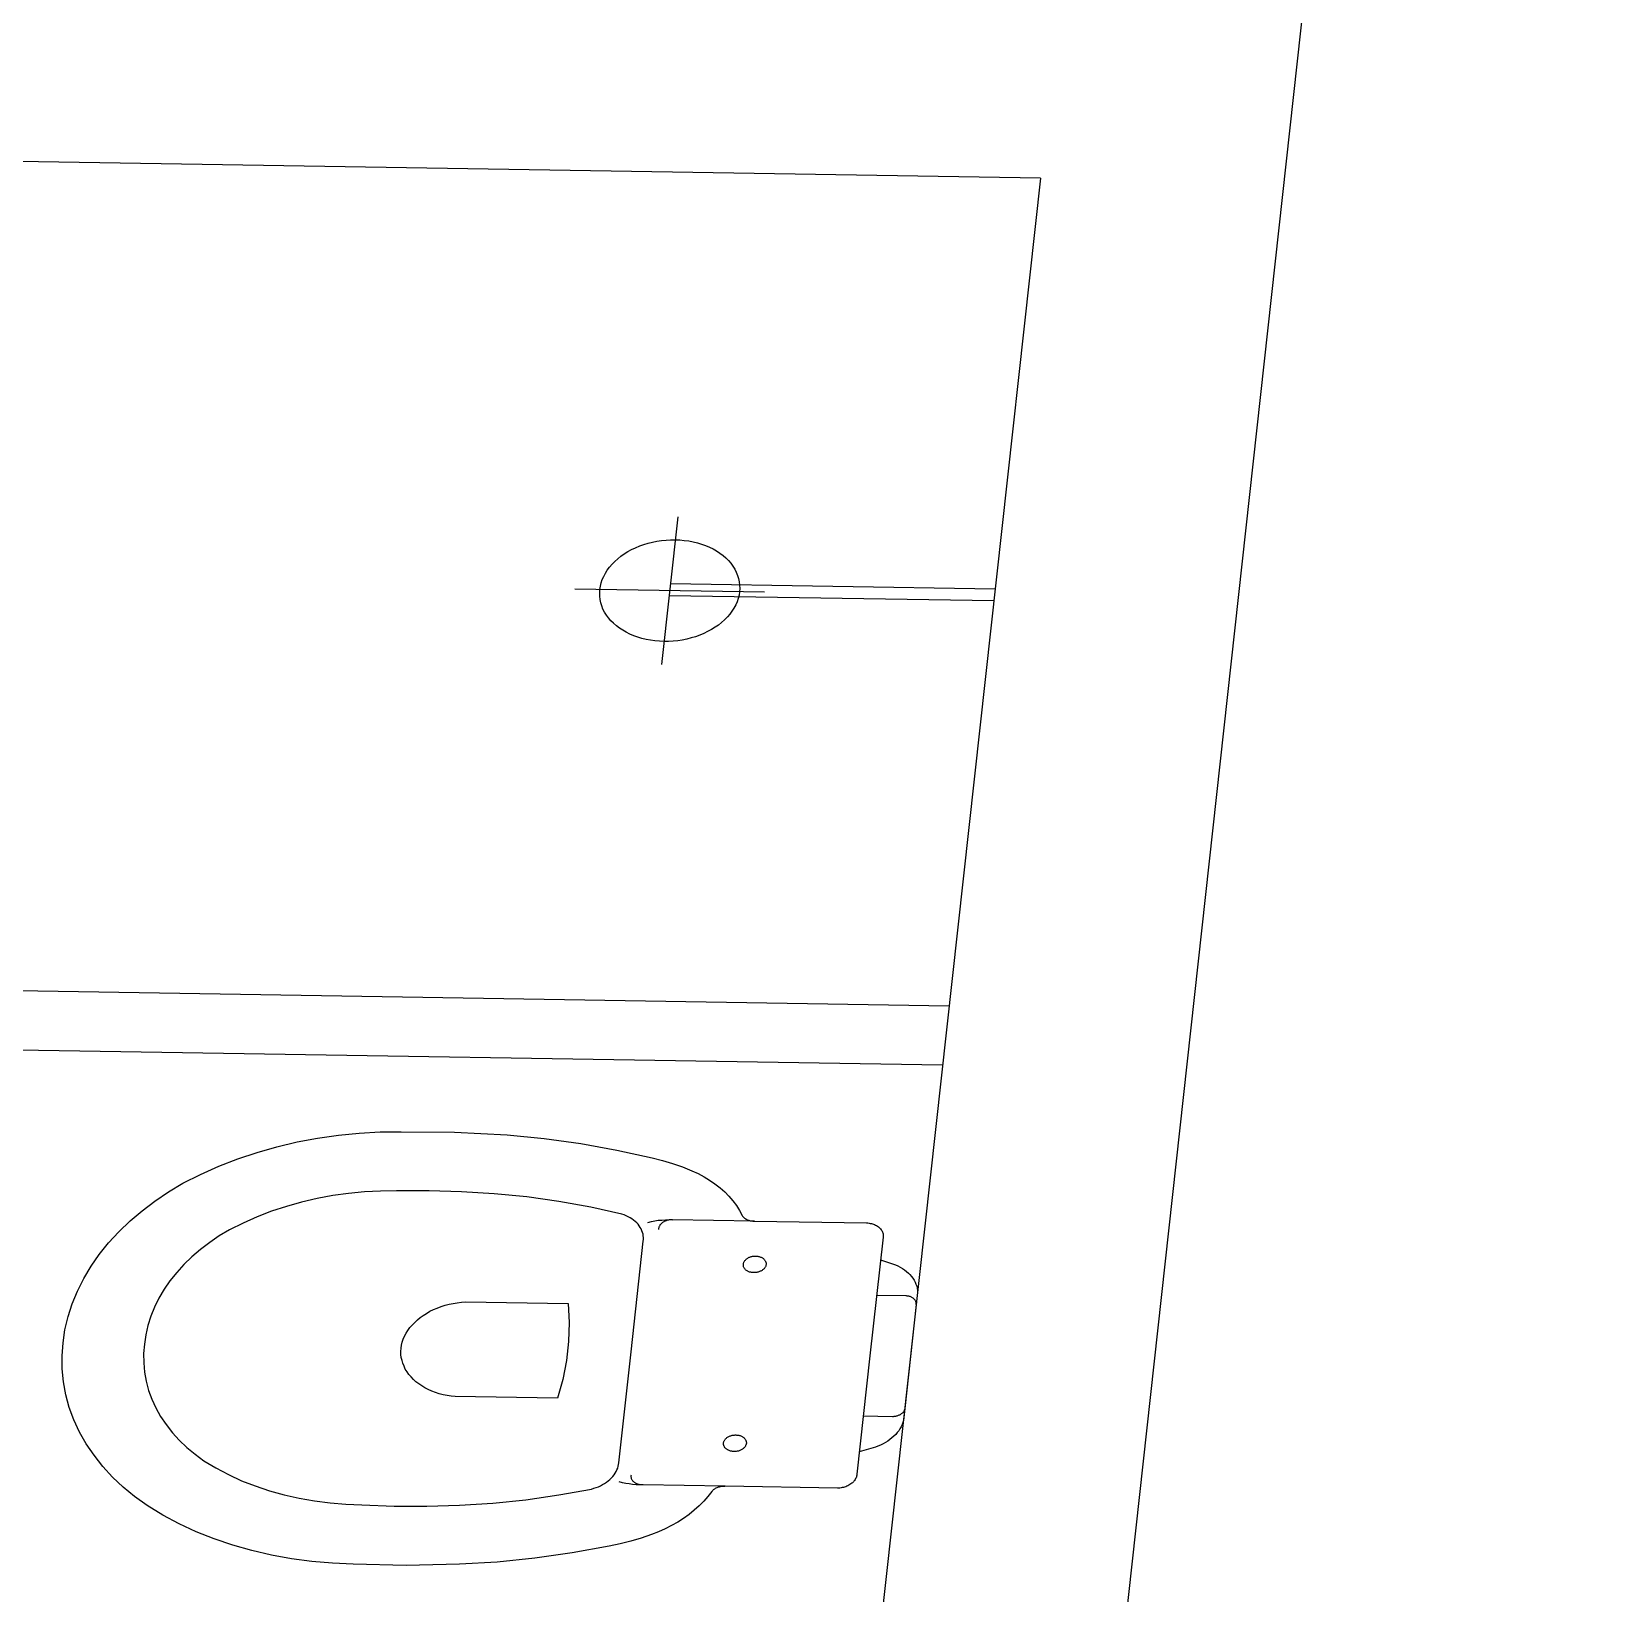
# Model space of a CAD drawing. Extents: x -68 to 264, y 51 to 115.
# Drawn here: x -57.676 to -56.589, y 84.124 to 85.209 of the extents above; entities that cross this region are included whole.
import ezdxf

# ---------------------------------------------------------------- set-up
doc = ezdxf.new("R2010")
doc.units = 0
doc.layers.get('0').update_dxf_attribs({"linetype": 'CONTINUOUS'})

msp = doc.modelspace()

# ---------------------------------------------------------------- linework, layer by layer
for p, q in [((-56.589, 87.0706), (-57.0097, 83.2508)), ((-56.9747, 85.107), (-58.3275, 85.1288)), ((-56.9747, 85.107), (-57.1528, 83.4927)), ((-57.2266, 84.8718), (-57.238, 84.7692)), ((-57.2662, 84.8444), (-57.2638, 84.846)), ((-57.2638, 84.846), (-57.2613, 84.8476)), ((-57.2613, 84.8476), (-57.2587, 84.849)), ((-57.2587, 84.849), (-57.256, 84.8503)), ((-57.256, 84.8503), (-57.2531, 84.8515)), ((-57.2531, 84.8515), (-57.2502, 84.8525)), ((-57.2502, 84.8525), (-57.2472, 84.8534)), ((-57.2472, 84.8534), (-57.2442, 84.8542)), ((-57.2442, 84.8542), (-57.2411, 84.8548)), ((-57.2411, 84.8548), (-57.2379, 84.8553)), ((-57.2379, 84.8553), (-57.2347, 84.8556)), ((-57.2347, 84.8556), (-57.2316, 84.8558)), ((-57.2316, 84.8558), (-57.2284, 84.8558)), ((-57.2284, 84.8558), (-57.2252, 84.8557)), ((-57.2252, 84.8557), (-57.2221, 84.8554)), ((-57.2221, 84.8554), (-57.219, 84.855)), ((-57.219, 84.855), (-57.216, 84.8544)), ((-57.216, 84.8544), (-57.213, 84.8537)), ((-57.213, 84.8537), (-57.2101, 84.8528)), ((-57.2101, 84.8528), (-57.2073, 84.8518)), ((-57.2073, 84.8518), (-57.2046, 84.8507)), ((-57.2046, 84.8507), (-57.2021, 84.8494)), ((-57.2021, 84.8494), (-57.1997, 84.8481)), ((-57.1997, 84.8481), (-57.1974, 84.8465)), ((-57.1974, 84.8465), (-57.1952, 84.8449)), ((-57.2756, 84.8347), (-57.274, 84.8368)), ((-57.274, 84.8368), (-57.2723, 84.8388)), ((-57.2723, 84.8388), (-57.2704, 84.8408)), ((-57.2704, 84.8408), (-57.2684, 84.8426)), ((-57.2684, 84.8426), (-57.2662, 84.8444)), ((-57.1952, 84.8449), (-57.1932, 84.8432)), ((-57.1932, 84.8432), (-57.1914, 84.8414)), ((-57.1914, 84.8414), (-57.1898, 84.8395)), ((-57.1898, 84.8395), (-57.1883, 84.8375)), ((-57.1883, 84.8375), (-57.1871, 84.8354)), ((-57.1871, 84.8354), (-57.186, 84.8333)), ((-57.2804, 84.8236), (-57.2799, 84.8259)), ((-57.2799, 84.8259), (-57.2791, 84.8282)), ((-57.2791, 84.8282), (-57.2781, 84.8304)), ((-57.2781, 84.8304), (-57.2769, 84.8326)), ((-57.2769, 84.8326), (-57.2756, 84.8347)), ((-57.0062, 84.8215), (-57.2318, 84.8252)), ((-57.186, 84.8333), (-57.1851, 84.8311)), ((-57.1851, 84.8311), (-57.1844, 84.8289)), ((-57.1844, 84.8289), (-57.1839, 84.8266)), ((-57.1839, 84.8266), (-57.1837, 84.8243)), ((-57.1837, 84.8243), (-57.1836, 84.822)), ((-57.1665, 84.8194), (-57.2981, 84.8216)), ((-57.2809, 84.819), (-57.2808, 84.8213)), ((-57.2809, 84.8167), (-57.2809, 84.819)), ((-57.2806, 84.8144), (-57.2809, 84.8167)), ((-57.2808, 84.8213), (-57.2804, 84.8236)), ((-57.2801, 84.8121), (-57.2806, 84.8144)), ((-57.0071, 84.8133), (-57.2327, 84.8169)), ((-57.1847, 84.8151), (-57.1855, 84.8128)), ((-57.1841, 84.8174), (-57.1847, 84.8151)), ((-57.1838, 84.8197), (-57.1841, 84.8174)), ((-57.1836, 84.822), (-57.1838, 84.8197)), ((-57.2795, 84.8099), (-57.2801, 84.8121)), ((-57.2786, 84.8077), (-57.2795, 84.8099)), ((-57.2775, 84.8056), (-57.2786, 84.8077)), ((-57.2762, 84.8035), (-57.2775, 84.8056)), ((-57.2748, 84.8015), (-57.2762, 84.8035)), ((-57.1905, 84.8042), (-57.1922, 84.8022)), ((-57.189, 84.8063), (-57.1905, 84.8042)), ((-57.1876, 84.8084), (-57.189, 84.8063)), ((-57.1864, 84.8106), (-57.1876, 84.8084)), ((-57.1855, 84.8128), (-57.1864, 84.8106)), ((-57.2731, 84.7996), (-57.2748, 84.8015)), ((-57.2713, 84.7978), (-57.2731, 84.7996)), ((-57.2693, 84.7961), (-57.2713, 84.7978)), ((-57.2672, 84.7945), (-57.2693, 84.7961)), ((-57.2649, 84.793), (-57.2672, 84.7945)), ((-57.2625, 84.7916), (-57.2649, 84.793)), ((-57.2059, 84.792), (-57.2086, 84.7907)), ((-57.2032, 84.7934), (-57.2059, 84.792)), ((-57.2007, 84.795), (-57.2032, 84.7934)), ((-57.1984, 84.7966), (-57.2007, 84.795)), ((-57.1962, 84.7984), (-57.1984, 84.7966)), ((-57.1941, 84.8002), (-57.1962, 84.7984)), ((-57.1922, 84.8022), (-57.1941, 84.8002)), ((-57.2599, 84.7903), (-57.2625, 84.7916)), ((-57.2572, 84.7892), (-57.2599, 84.7903)), ((-57.2545, 84.7882), (-57.2572, 84.7892)), ((-57.2516, 84.7873), (-57.2545, 84.7882)), ((-57.2486, 84.7866), (-57.2516, 84.7873)), ((-57.2456, 84.786), (-57.2486, 84.7866)), ((-57.2425, 84.7856), (-57.2456, 84.786)), ((-57.2394, 84.7853), (-57.2425, 84.7856)), ((-57.2362, 84.7852), (-57.2394, 84.7853)), ((-57.233, 84.7852), (-57.2362, 84.7852)), ((-57.2298, 84.7854), (-57.233, 84.7852)), ((-57.2267, 84.7857), (-57.2298, 84.7854)), ((-57.2235, 84.7862), (-57.2267, 84.7857)), ((-57.2204, 84.7868), (-57.2235, 84.7862)), ((-57.2173, 84.7876), (-57.2204, 84.7868)), ((-57.2143, 84.7885), (-57.2173, 84.7876)), ((-57.2114, 84.7895), (-57.2143, 84.7885)), ((-57.2086, 84.7907), (-57.2114, 84.7895)), ((-57.0381, 84.532), (-58.3921, 84.5539)), ((-57.0427, 84.4909), (-58.3967, 84.5128)), ((-57.4479, 84.4438), (-57.4333, 84.4446)), ((-57.4333, 84.4446), (-57.4188, 84.4447)), ((-57.4188, 84.4447), (-57.3818, 84.4445)), ((-57.3818, 84.4445), (-57.3451, 84.4426)), ((-57.5188, 84.4304), (-57.5051, 84.4343)), ((-57.5051, 84.4343), (-57.491, 84.4376)), ((-57.491, 84.4376), (-57.4768, 84.4403)), ((-57.4768, 84.4403), (-57.4624, 84.4424)), ((-57.4624, 84.4424), (-57.4479, 84.4438)), ((-57.3451, 84.4426), (-57.3194, 84.4401)), ((-57.3194, 84.4401), (-57.294, 84.4365)), ((-57.294, 84.4365), (-57.269, 84.432)), ((-57.5454, 84.4207), (-57.5323, 84.4258)), ((-57.5323, 84.4258), (-57.5188, 84.4304)), ((-57.269, 84.432), (-57.2445, 84.4265)), ((-57.2445, 84.4265), (-57.2372, 84.4248)), ((-57.2372, 84.4248), (-57.2302, 84.4227)), ((-57.2302, 84.4227), (-57.2234, 84.4203)), ((-57.5704, 84.4089), (-57.5582, 84.4151)), ((-57.5582, 84.4151), (-57.5454, 84.4207)), ((-57.2234, 84.4203), (-57.2169, 84.4176)), ((-57.2169, 84.4176), (-57.2126, 84.4156)), ((-57.2126, 84.4156), (-57.2084, 84.4134)), ((-57.2084, 84.4134), (-57.2045, 84.411)), ((-57.5898, 84.3966), (-57.5804, 84.403)), ((-57.5804, 84.403), (-57.5704, 84.4089)), ((-57.4553, 84.4019), (-57.4663, 84.4004)), ((-57.4442, 84.403), (-57.4553, 84.4019)), ((-57.4331, 84.4035), (-57.4442, 84.403)), ((-57.422, 84.4036), (-57.4331, 84.4035)), ((-57.3993, 84.4037), (-57.422, 84.4036)), ((-57.3768, 84.403), (-57.3993, 84.4037)), ((-57.3543, 84.4017), (-57.3768, 84.403)), ((-57.3316, 84.3994), (-57.3543, 84.4017)), ((-57.2045, 84.411), (-57.2008, 84.4085)), ((-57.2008, 84.4085), (-57.1973, 84.4058)), ((-57.1973, 84.4058), (-57.194, 84.4029)), ((-57.194, 84.4029), (-57.1911, 84.3999)), ((-57.6071, 84.3828), (-57.5987, 84.3899)), ((-57.5987, 84.3899), (-57.5898, 84.3966)), ((-57.4985, 84.3929), (-57.5088, 84.3895)), ((-57.4879, 84.3959), (-57.4985, 84.3929)), ((-57.4772, 84.3984), (-57.4879, 84.3959)), ((-57.4663, 84.4004), (-57.4772, 84.3984)), ((-57.3092, 84.3963), (-57.3316, 84.3994)), ((-57.2871, 84.3923), (-57.3092, 84.3963)), ((-57.2655, 84.3875), (-57.2871, 84.3923)), ((-57.1911, 84.3999), (-57.1883, 84.3967)), ((-57.1883, 84.3967), (-57.1859, 84.3934)), ((-57.1859, 84.3934), (-57.1838, 84.39)), ((-57.1838, 84.39), (-57.1819, 84.3865)), ((-57.6149, 84.3753), (-57.6071, 84.3828)), ((-57.5286, 84.3813), (-57.538, 84.3766)), ((-57.5189, 84.3856), (-57.5286, 84.3813)), ((-57.5088, 84.3895), (-57.5189, 84.3856)), ((-57.2639, 84.3869), (-57.2655, 84.3875)), ((-57.2625, 84.3864), (-57.2639, 84.3869)), ((-57.2611, 84.3857), (-57.2625, 84.3864)), ((-57.2597, 84.385), (-57.2611, 84.3857)), ((-57.2585, 84.3842), (-57.2597, 84.385)), ((-57.2573, 84.3833), (-57.2585, 84.3842)), ((-57.2562, 84.3824), (-57.2573, 84.3833)), ((-57.2552, 84.3815), (-57.2562, 84.3824)), ((-57.2542, 84.3805), (-57.2552, 84.3815)), ((-57.2534, 84.3794), (-57.2542, 84.3805)), ((-57.2527, 84.3783), (-57.2534, 84.3794)), ((-57.2474, 84.3818), (-57.245, 84.3824)), ((-57.245, 84.3824), (-57.2426, 84.3828)), ((-57.2426, 84.3828), (-57.2402, 84.3832)), ((-57.2402, 84.3832), (-57.2377, 84.3834)), ((-57.2396, 84.3788), (-57.2398, 84.3784)), ((-57.2394, 84.3792), (-57.2396, 84.3788)), ((-57.2392, 84.3796), (-57.2394, 84.3792)), ((-57.239, 84.38), (-57.2392, 84.3796)), ((-57.2387, 84.3804), (-57.239, 84.38)), ((-57.2383, 84.3807), (-57.2387, 84.3804)), ((-57.238, 84.3811), (-57.2383, 84.3807)), ((-57.2376, 84.3814), (-57.238, 84.3811)), ((-57.2377, 84.3834), (-57.2352, 84.3836)), ((-57.2372, 84.3817), (-57.2376, 84.3814)), ((-57.2367, 84.382), (-57.2372, 84.3817)), ((-57.2363, 84.3822), (-57.2367, 84.382)), ((-57.2358, 84.3825), (-57.2363, 84.3822)), ((-57.2353, 84.3827), (-57.2358, 84.3825)), ((-57.2348, 84.3829), (-57.2353, 84.3827)), ((-57.2352, 84.3836), (-57.2327, 84.3837)), ((-57.2342, 84.3831), (-57.2348, 84.3829)), ((-57.2337, 84.3832), (-57.2342, 84.3831)), ((-57.2331, 84.3834), (-57.2337, 84.3832)), ((-57.2326, 84.3835), (-57.2331, 84.3834)), ((-57.2327, 84.3837), (-57.2303, 84.3836)), ((-57.232, 84.3835), (-57.2326, 84.3835)), ((-57.2314, 84.3836), (-57.232, 84.3835)), ((-57.2309, 84.3836), (-57.2314, 84.3836)), ((-57.2303, 84.3836), (-57.2309, 84.3836)), ((-57.1733, 84.3827), (-57.2303, 84.3836)), ((-57.1819, 84.3865), (-57.1817, 84.3861)), ((-57.1817, 84.3861), (-57.1814, 84.3858)), ((-57.1814, 84.3858), (-57.181, 84.3854)), ((-57.181, 84.3854), (-57.1807, 84.3851)), ((-57.1807, 84.3851), (-57.1803, 84.3847)), ((-57.1803, 84.3847), (-57.1799, 84.3844)), ((-57.1799, 84.3844), (-57.1794, 84.3841)), ((-57.1794, 84.3841), (-57.1789, 84.3839)), ((-57.1789, 84.3839), (-57.1785, 84.3836)), ((-57.1785, 84.3836), (-57.1779, 84.3834)), ((-57.1779, 84.3834), (-57.1774, 84.3832)), ((-57.1774, 84.3832), (-57.1768, 84.3831)), ((-57.1768, 84.3831), (-57.1763, 84.3829)), ((-57.1763, 84.3829), (-57.1757, 84.3828)), ((-57.1757, 84.3828), (-57.1751, 84.3828)), ((-57.1751, 84.3828), (-57.1745, 84.3827)), ((-57.1745, 84.3827), (-57.1739, 84.3827)), ((-57.1739, 84.3827), (-57.1733, 84.3827)), ((-57.1733, 84.3827), (-57.0955, 84.3815)), ((-57.0955, 84.3815), (-57.0946, 84.3814)), ((-57.0946, 84.3814), (-57.0937, 84.3813)), ((-57.0937, 84.3813), (-57.0929, 84.3811)), ((-57.0929, 84.3811), (-57.0921, 84.3809)), ((-57.0921, 84.3809), (-57.0914, 84.3807)), ((-57.0914, 84.3807), (-57.0906, 84.3805)), ((-57.0906, 84.3805), (-57.0899, 84.3802)), ((-57.0899, 84.3802), (-57.0892, 84.3798)), ((-57.0892, 84.3798), (-57.0885, 84.3795)), ((-57.0885, 84.3795), (-57.0879, 84.3791)), ((-57.0879, 84.3791), (-57.0873, 84.3787)), ((-57.622, 84.3676), (-57.6149, 84.3753)), ((-57.5451, 84.3724), (-57.5518, 84.3678)), ((-57.538, 84.3766), (-57.5451, 84.3724)), ((-57.2591, 84.2918), (-57.2506, 84.3687)), ((-57.252, 84.3772), (-57.2527, 84.3783)), ((-57.2515, 84.376), (-57.252, 84.3772)), ((-57.2511, 84.3748), (-57.2515, 84.376)), ((-57.2508, 84.3736), (-57.2511, 84.3748)), ((-57.2506, 84.3724), (-57.2508, 84.3736)), ((-57.2505, 84.3712), (-57.2506, 84.3724)), ((-57.2506, 84.3687), (-57.2505, 84.3699)), ((-57.2505, 84.3699), (-57.2505, 84.3712)), ((-57.24, 84.3776), (-57.2401, 84.3772)), ((-57.2401, 84.3772), (-57.2401, 84.3768)), ((-57.2399, 84.378), (-57.24, 84.3776)), ((-57.2398, 84.3784), (-57.2399, 84.378)), ((-57.0841, 84.3714), (-57.0932, 84.2891)), ((-57.0873, 84.3787), (-57.0868, 84.3782)), ((-57.0868, 84.3782), (-57.0863, 84.3777)), ((-57.0863, 84.3777), (-57.0858, 84.3772)), ((-57.0858, 84.3772), (-57.0854, 84.3767)), ((-57.0854, 84.3767), (-57.085, 84.3762)), ((-57.085, 84.3762), (-57.0847, 84.3756)), ((-57.0847, 84.3756), (-57.0845, 84.375)), ((-57.0845, 84.375), (-57.0843, 84.3744)), ((-57.0843, 84.3744), (-57.0841, 84.3738)), ((-57.0841, 84.3738), (-57.084, 84.3732)), ((-57.084, 84.372), (-57.0841, 84.3714)), ((-57.084, 84.3732), (-57.084, 84.3726)), ((-57.084, 84.3726), (-57.084, 84.372)), ((-57.6342, 84.3513), (-57.6285, 84.3595)), ((-57.6285, 84.3595), (-57.622, 84.3676)), ((-57.5642, 84.3579), (-57.5697, 84.3525)), ((-57.5582, 84.363), (-57.5642, 84.3579)), ((-57.5518, 84.3678), (-57.5582, 84.363)), ((-57.178, 84.357), (-57.1775, 84.3573)), ((-57.1775, 84.3573), (-57.1771, 84.3575)), ((-57.1771, 84.3575), (-57.1766, 84.3577)), ((-57.1766, 84.3577), (-57.1761, 84.3578)), ((-57.1761, 84.3578), (-57.1757, 84.358)), ((-57.1757, 84.358), (-57.1752, 84.3581)), ((-57.1752, 84.3581), (-57.1747, 84.3582)), ((-57.1747, 84.3582), (-57.1741, 84.3583)), ((-57.1741, 84.3583), (-57.1736, 84.3583)), ((-57.1736, 84.3583), (-57.1731, 84.3584)), ((-57.1731, 84.3584), (-57.1726, 84.3584)), ((-57.1726, 84.3584), (-57.1721, 84.3583)), ((-57.1721, 84.3583), (-57.1716, 84.3583)), ((-57.1716, 84.3583), (-57.1711, 84.3582)), ((-57.1711, 84.3582), (-57.1706, 84.3581)), ((-57.1706, 84.3581), (-57.1701, 84.358)), ((-57.1701, 84.358), (-57.1696, 84.3579)), ((-57.1696, 84.3579), (-57.1692, 84.3577)), ((-57.1692, 84.3577), (-57.1687, 84.3575)), ((-57.1687, 84.3575), (-57.1683, 84.3573)), ((-57.1683, 84.3573), (-57.1679, 84.3571)), ((-57.1679, 84.3571), (-57.1675, 84.3569)), ((-57.6393, 84.3427), (-57.6342, 84.3513)), ((-57.5747, 84.347), (-57.5794, 84.3412)), ((-57.5697, 84.3525), (-57.5747, 84.347)), ((-57.1811, 84.3531), (-57.181, 84.3535)), ((-57.1811, 84.3527), (-57.1811, 84.3531)), ((-57.1811, 84.3524), (-57.1811, 84.3527)), ((-57.1811, 84.352), (-57.1811, 84.3524)), ((-57.1811, 84.3516), (-57.1811, 84.352)), ((-57.181, 84.3512), (-57.1811, 84.3516)), ((-57.181, 84.3535), (-57.1808, 84.3539)), ((-57.1809, 84.3509), (-57.181, 84.3512)), ((-57.1808, 84.3505), (-57.1809, 84.3509)), ((-57.1808, 84.3539), (-57.1807, 84.3542)), ((-57.1806, 84.3502), (-57.1808, 84.3505)), ((-57.1807, 84.3542), (-57.1805, 84.3546)), ((-57.1804, 84.3498), (-57.1806, 84.3502)), ((-57.1805, 84.3546), (-57.1803, 84.3549)), ((-57.1801, 84.3495), (-57.1804, 84.3498)), ((-57.1803, 84.3549), (-57.18, 84.3553)), ((-57.1799, 84.3492), (-57.1801, 84.3495)), ((-57.18, 84.3553), (-57.1797, 84.3556)), ((-57.1796, 84.3489), (-57.1799, 84.3492)), ((-57.1797, 84.3556), (-57.1794, 84.3559)), ((-57.1793, 84.3486), (-57.1796, 84.3489)), ((-57.1794, 84.3559), (-57.1791, 84.3562)), ((-57.1789, 84.3484), (-57.1793, 84.3486)), ((-57.1791, 84.3562), (-57.1787, 84.3565)), ((-57.1785, 84.3481), (-57.1789, 84.3484)), ((-57.1787, 84.3565), (-57.1784, 84.3568)), ((-57.1781, 84.3479), (-57.1785, 84.3481)), ((-57.1784, 84.3568), (-57.178, 84.357)), ((-57.1777, 84.3477), (-57.1781, 84.3479)), ((-57.1773, 84.3475), (-57.1777, 84.3477)), ((-57.1768, 84.3473), (-57.1773, 84.3475)), ((-57.1764, 84.3472), (-57.1768, 84.3473)), ((-57.1759, 84.3471), (-57.1764, 84.3472)), ((-57.1754, 84.347), (-57.1759, 84.3471)), ((-57.1749, 84.3469), (-57.1754, 84.347)), ((-57.1744, 84.3469), (-57.1749, 84.3469)), ((-57.1739, 84.3469), (-57.1744, 84.3469)), ((-57.1733, 84.3469), (-57.1739, 84.3469)), ((-57.1728, 84.3469), (-57.1733, 84.3469)), ((-57.1723, 84.3469), (-57.1728, 84.3469)), ((-57.1718, 84.347), (-57.1723, 84.3469)), ((-57.1713, 84.3471), (-57.1718, 84.347)), ((-57.1708, 84.3472), (-57.1713, 84.3471)), ((-57.1703, 84.3474), (-57.1708, 84.3472)), ((-57.1698, 84.3476), (-57.1703, 84.3474)), ((-57.1694, 84.3478), (-57.1698, 84.3476)), ((-57.1689, 84.348), (-57.1694, 84.3478)), ((-57.1685, 84.3482), (-57.1689, 84.348)), ((-57.1681, 84.3484), (-57.1685, 84.3482)), ((-57.1677, 84.3487), (-57.1681, 84.3484)), ((-57.1673, 84.349), (-57.1677, 84.3487)), ((-57.1675, 84.3569), (-57.1672, 84.3566)), ((-57.167, 84.3493), (-57.1673, 84.349)), ((-57.1672, 84.3566), (-57.1669, 84.3563)), ((-57.1667, 84.3496), (-57.167, 84.3493)), ((-57.1669, 84.3563), (-57.1666, 84.356)), ((-57.1664, 84.3499), (-57.1667, 84.3496)), ((-57.1666, 84.356), (-57.1663, 84.3557)), ((-57.1662, 84.3503), (-57.1664, 84.3499)), ((-57.1663, 84.3557), (-57.1661, 84.3554)), ((-57.1659, 84.3506), (-57.1662, 84.3503)), ((-57.1661, 84.3554), (-57.1659, 84.355)), ((-57.1659, 84.355), (-57.1657, 84.3547)), ((-57.1658, 84.351), (-57.1659, 84.3506)), ((-57.1656, 84.3514), (-57.1658, 84.351)), ((-57.1657, 84.3547), (-57.1655, 84.3543)), ((-57.1655, 84.3517), (-57.1656, 84.3514)), ((-57.1655, 84.3543), (-57.1654, 84.354)), ((-57.1654, 84.3521), (-57.1655, 84.3517)), ((-57.1654, 84.354), (-57.1653, 84.3536)), ((-57.1653, 84.3525), (-57.1654, 84.3521)), ((-57.1653, 84.3536), (-57.1653, 84.3532)), ((-57.1653, 84.3532), (-57.1653, 84.3529)), ((-57.1653, 84.3529), (-57.1653, 84.3525)), ((-57.0859, 84.3558), (-57.0755, 84.3523)), ((-57.0755, 84.3523), (-57.0738, 84.3515)), ((-57.0738, 84.3515), (-57.0721, 84.3507)), ((-57.0721, 84.3507), (-57.0706, 84.3498)), ((-57.0706, 84.3498), (-57.0692, 84.3488)), ((-57.0692, 84.3488), (-57.0678, 84.3477)), ((-57.0678, 84.3477), (-57.0665, 84.3466)), ((-57.0665, 84.3466), (-57.0654, 84.3455)), ((-57.6437, 84.3341), (-57.6393, 84.3427)), ((-57.5794, 84.3412), (-57.5835, 84.3353)), ((-57.0654, 84.3455), (-57.0643, 84.3442)), ((-57.0643, 84.3442), (-57.0634, 84.343)), ((-57.0634, 84.343), (-57.0625, 84.3416)), ((-57.0625, 84.3416), (-57.0618, 84.3403)), ((-57.0618, 84.3403), (-57.0612, 84.3389)), ((-57.0612, 84.3389), (-57.0607, 84.3375)), ((-57.0607, 84.3375), (-57.0604, 84.336)), ((-57.0604, 84.336), (-57.0602, 84.3345)), ((-57.6502, 84.3163), (-57.6473, 84.3252)), ((-57.6473, 84.3252), (-57.6437, 84.3341)), ((-57.5871, 84.3292), (-57.5902, 84.3229)), ((-57.5835, 84.3353), (-57.5871, 84.3292)), ((-57.3883, 84.3242), (-57.3855, 84.3249)), ((-57.3855, 84.3249), (-57.3827, 84.3255)), ((-57.3827, 84.3255), (-57.3798, 84.326)), ((-57.3798, 84.326), (-57.3769, 84.3264)), ((-57.3769, 84.3264), (-57.374, 84.3266)), ((-57.374, 84.3266), (-57.3029, 84.3255)), ((-57.3029, 84.3255), (-57.3021, 84.3123)), ((-57.0682, 84.3307), (-57.0886, 84.3311)), ((-57.0677, 84.3307), (-57.0682, 84.3307)), ((-57.0672, 84.3306), (-57.0677, 84.3307)), ((-57.0667, 84.3306), (-57.0672, 84.3306)), ((-57.0662, 84.3305), (-57.0667, 84.3306)), ((-57.0658, 84.3303), (-57.0662, 84.3305)), ((-57.0653, 84.3302), (-57.0658, 84.3303)), ((-57.0648, 84.33), (-57.0653, 84.3302)), ((-57.061, 84.3248), (-57.065, 84.2887)), ((-57.0644, 84.3299), (-57.0648, 84.33)), ((-57.064, 84.3296), (-57.0644, 84.3299)), ((-57.0636, 84.3294), (-57.064, 84.3296)), ((-57.0632, 84.3292), (-57.0636, 84.3294)), ((-57.0629, 84.3289), (-57.0632, 84.3292)), ((-57.0626, 84.3286), (-57.0629, 84.3289)), ((-57.0623, 84.3283), (-57.0626, 84.3286)), ((-57.062, 84.328), (-57.0623, 84.3283)), ((-57.0618, 84.3277), (-57.062, 84.328)), ((-57.0616, 84.3274), (-57.0618, 84.3277)), ((-57.0614, 84.327), (-57.0616, 84.3274)), ((-57.0612, 84.3267), (-57.0614, 84.327)), ((-57.0611, 84.3263), (-57.0612, 84.3267)), ((-57.061, 84.326), (-57.0611, 84.3263)), ((-57.0601, 84.3331), (-57.061, 84.3248)), ((-57.061, 84.3256), (-57.061, 84.326)), ((-57.061, 84.3252), (-57.061, 84.3256)), ((-57.061, 84.3248), (-57.061, 84.3252)), ((-57.0602, 84.3345), (-57.0601, 84.3331)), ((-57.6523, 84.3072), (-57.6502, 84.3163)), ((-57.5927, 84.3166), (-57.5947, 84.3102)), ((-57.5902, 84.3229), (-57.5927, 84.3166)), ((-57.4094, 84.3123), (-57.4075, 84.314)), ((-57.4075, 84.314), (-57.4055, 84.3157)), ((-57.4055, 84.3157), (-57.4034, 84.3172)), ((-57.4034, 84.3172), (-57.4011, 84.3186)), ((-57.4011, 84.3186), (-57.3988, 84.32)), ((-57.3988, 84.32), (-57.3963, 84.3212)), ((-57.3963, 84.3212), (-57.3937, 84.3223)), ((-57.3937, 84.3223), (-57.391, 84.3233)), ((-57.391, 84.3233), (-57.3883, 84.3242)), ((-57.6536, 84.2981), (-57.6523, 84.3072)), ((-57.5962, 84.3037), (-57.5971, 84.2972)), ((-57.5947, 84.3102), (-57.5962, 84.3037)), ((-57.4173, 84.3007), (-57.4164, 84.3027)), ((-57.4164, 84.3027), (-57.4153, 84.3048)), ((-57.4153, 84.3048), (-57.4141, 84.3067)), ((-57.4141, 84.3067), (-57.4127, 84.3087)), ((-57.4127, 84.3087), (-57.4111, 84.3105)), ((-57.4111, 84.3105), (-57.4094, 84.3123)), ((-57.3021, 84.3123), (-57.3025, 84.2991)), ((-57.6543, 84.2891), (-57.6536, 84.2981)), ((-57.6536, 84.2979), (-57.6536, 84.2981)), ((-57.6536, 84.2978), (-57.6536, 84.2979)), ((-57.5971, 84.2972), (-57.5977, 84.2907)), ((-57.4189, 84.2922), (-57.4188, 84.2944)), ((-57.4189, 84.2901), (-57.4189, 84.2922)), ((-57.4188, 84.2944), (-57.4185, 84.2965)), ((-57.4185, 84.2965), (-57.418, 84.2986)), ((-57.418, 84.2986), (-57.4173, 84.3007)), ((-57.3025, 84.2991), (-57.304, 84.2859)), ((-57.6542, 84.28), (-57.6543, 84.2891)), ((-57.5977, 84.2907), (-57.5976, 84.2842)), ((-57.5976, 84.2842), (-57.597, 84.2778)), ((-57.4187, 84.288), (-57.4189, 84.2901)), ((-57.4182, 84.2859), (-57.4187, 84.288)), ((-57.4176, 84.2839), (-57.4182, 84.2859)), ((-57.4168, 84.2819), (-57.4176, 84.2839)), ((-57.4159, 84.2799), (-57.4168, 84.2819)), ((-57.304, 84.2859), (-57.3065, 84.2727)), ((-57.2676, 84.2149), (-57.2591, 84.2918)), ((-57.0932, 84.2891), (-57.1023, 84.2069)), ((-57.065, 84.2887), (-57.069, 84.2525)), ((-57.6533, 84.271), (-57.6542, 84.28)), ((-57.6517, 84.262), (-57.6533, 84.271)), ((-57.597, 84.2778), (-57.5959, 84.2714)), ((-57.5959, 84.2714), (-57.5942, 84.2651)), ((-57.4147, 84.278), (-57.4159, 84.2799)), ((-57.4134, 84.2762), (-57.4147, 84.278)), ((-57.4119, 84.2744), (-57.4134, 84.2762)), ((-57.4103, 84.2727), (-57.4119, 84.2744)), ((-57.4085, 84.2711), (-57.4103, 84.2727)), ((-57.4066, 84.2696), (-57.4085, 84.2711)), ((-57.3065, 84.2727), (-57.3101, 84.2596)), ((-57.6493, 84.2532), (-57.6517, 84.262)), ((-57.5942, 84.2651), (-57.5919, 84.2589)), ((-57.4045, 84.2682), (-57.4066, 84.2696)), ((-57.4023, 84.2669), (-57.4045, 84.2682)), ((-57.4, 84.2657), (-57.4023, 84.2669)), ((-57.3975, 84.2646), (-57.4, 84.2657)), ((-57.395, 84.2637), (-57.3975, 84.2646)), ((-57.3924, 84.2628), (-57.395, 84.2637)), ((-57.3897, 84.2621), (-57.3924, 84.2628)), ((-57.3869, 84.2615), (-57.3897, 84.2621)), ((-57.3841, 84.2611), (-57.3869, 84.2615)), ((-57.3813, 84.2608), (-57.3841, 84.2611)), ((-57.3101, 84.2596), (-57.3813, 84.2608)), ((-57.6461, 84.2446), (-57.6493, 84.2532)), ((-57.5919, 84.2589), (-57.5892, 84.2529)), ((-57.5892, 84.2529), (-57.5859, 84.247)), ((-57.0718, 84.2485), (-57.0722, 84.2482)), ((-57.0714, 84.2487), (-57.0718, 84.2485)), ((-57.071, 84.249), (-57.0714, 84.2487)), ((-57.0707, 84.2493), (-57.071, 84.249)), ((-57.0704, 84.2496), (-57.0707, 84.2493)), ((-57.0701, 84.25), (-57.0704, 84.2496)), ((-57.0698, 84.2503), (-57.0701, 84.25)), ((-57.069, 84.2525), (-57.0699, 84.2443)), ((-57.0696, 84.2506), (-57.0698, 84.2503)), ((-57.0694, 84.251), (-57.0696, 84.2506)), ((-57.0693, 84.2513), (-57.0694, 84.251)), ((-57.0691, 84.2517), (-57.0693, 84.2513)), ((-57.069, 84.2521), (-57.0691, 84.2517)), ((-57.069, 84.2525), (-57.069, 84.2521)), ((-57.6422, 84.2361), (-57.6461, 84.2446)), ((-57.5859, 84.247), (-57.582, 84.2413)), ((-57.582, 84.2413), (-57.5777, 84.2357)), ((-57.0775, 84.2468), (-57.0978, 84.2472)), ((-57.077, 84.2468), (-57.0775, 84.2468)), ((-57.0765, 84.2469), (-57.077, 84.2468)), ((-57.0759, 84.2469), (-57.0765, 84.2469)), ((-57.0754, 84.247), (-57.0759, 84.2469)), ((-57.0749, 84.2471), (-57.0754, 84.247)), ((-57.0744, 84.2473), (-57.0749, 84.2471)), ((-57.074, 84.2474), (-57.0744, 84.2473)), ((-57.0735, 84.2476), (-57.074, 84.2474)), ((-57.073, 84.2478), (-57.0735, 84.2476)), ((-57.0723, 84.2385), (-57.0732, 84.2371)), ((-57.0726, 84.248), (-57.073, 84.2478)), ((-57.0722, 84.2482), (-57.0726, 84.248)), ((-57.0715, 84.2399), (-57.0723, 84.2385)), ((-57.0708, 84.2413), (-57.0715, 84.2399)), ((-57.0703, 84.2428), (-57.0708, 84.2413)), ((-57.0699, 84.2443), (-57.0703, 84.2428)), ((-57.6375, 84.2279), (-57.6422, 84.2361)), ((-57.6321, 84.22), (-57.6375, 84.2279)), ((-57.5777, 84.2357), (-57.5729, 84.2305)), ((-57.5729, 84.2305), (-57.5676, 84.2254)), ((-57.1949, 84.2285), (-57.1948, 84.2289)), ((-57.1949, 84.2282), (-57.1949, 84.2285)), ((-57.1949, 84.2278), (-57.1949, 84.2282)), ((-57.1948, 84.2274), (-57.1949, 84.2278)), ((-57.1948, 84.2289), (-57.1947, 84.2293)), ((-57.1947, 84.227), (-57.1948, 84.2274)), ((-57.1947, 84.2293), (-57.1946, 84.2296)), ((-57.1946, 84.2267), (-57.1947, 84.227)), ((-57.1946, 84.2296), (-57.1944, 84.23)), ((-57.1945, 84.2263), (-57.1946, 84.2267)), ((-57.1944, 84.23), (-57.1942, 84.2304)), ((-57.1942, 84.2304), (-57.194, 84.2307)), ((-57.194, 84.2307), (-57.1938, 84.2311)), ((-57.1938, 84.2311), (-57.1935, 84.2314)), ((-57.1935, 84.2314), (-57.1932, 84.2317)), ((-57.1932, 84.2317), (-57.1928, 84.232)), ((-57.1928, 84.232), (-57.1925, 84.2323)), ((-57.1925, 84.2323), (-57.1921, 84.2326)), ((-57.1921, 84.2326), (-57.1917, 84.2328)), ((-57.1917, 84.2328), (-57.1913, 84.233)), ((-57.1913, 84.233), (-57.1908, 84.2333)), ((-57.1908, 84.2333), (-57.1903, 84.2335)), ((-57.1903, 84.2335), (-57.1899, 84.2336)), ((-57.1899, 84.2336), (-57.1894, 84.2338)), ((-57.1894, 84.2338), (-57.1889, 84.2339)), ((-57.1889, 84.2339), (-57.1884, 84.234)), ((-57.1884, 84.234), (-57.1879, 84.2341)), ((-57.1879, 84.2341), (-57.1873, 84.2341)), ((-57.1873, 84.2341), (-57.1868, 84.2342)), ((-57.1868, 84.2342), (-57.1863, 84.2342)), ((-57.1863, 84.2342), (-57.1858, 84.2341)), ((-57.1858, 84.2341), (-57.1853, 84.2341)), ((-57.1853, 84.2341), (-57.1848, 84.234)), ((-57.1848, 84.234), (-57.1843, 84.2339)), ((-57.1843, 84.2339), (-57.1838, 84.2338)), ((-57.1838, 84.2338), (-57.1833, 84.2337)), ((-57.1833, 84.2337), (-57.1829, 84.2335)), ((-57.1829, 84.2335), (-57.1824, 84.2333)), ((-57.1824, 84.2333), (-57.182, 84.2331)), ((-57.182, 84.2331), (-57.1816, 84.2329)), ((-57.1816, 84.2329), (-57.1813, 84.2326)), ((-57.1813, 84.2326), (-57.1809, 84.2324)), ((-57.1809, 84.2324), (-57.1806, 84.2321)), ((-57.1806, 84.2321), (-57.1803, 84.2318)), ((-57.1803, 84.2318), (-57.18, 84.2315)), ((-57.18, 84.2315), (-57.1798, 84.2312)), ((-57.1798, 84.2312), (-57.1796, 84.2308)), ((-57.1795, 84.2268), (-57.1797, 84.2264)), ((-57.1796, 84.2308), (-57.1794, 84.2305)), ((-57.1793, 84.2272), (-57.1795, 84.2268)), ((-57.1794, 84.2305), (-57.1793, 84.2301)), ((-57.1793, 84.2301), (-57.1792, 84.2298)), ((-57.1792, 84.2275), (-57.1793, 84.2272)), ((-57.1792, 84.2298), (-57.1791, 84.2294)), ((-57.1791, 84.2279), (-57.1792, 84.2275)), ((-57.1791, 84.2294), (-57.179, 84.229)), ((-57.179, 84.2283), (-57.1791, 84.2279)), ((-57.179, 84.229), (-57.179, 84.2286)), ((-57.179, 84.2286), (-57.179, 84.2283)), ((-57.0858, 84.2271), (-57.0876, 84.2263)), ((-57.0841, 84.2279), (-57.0858, 84.2271)), ((-57.0824, 84.2289), (-57.0841, 84.2279)), ((-57.0808, 84.2299), (-57.0824, 84.2289)), ((-57.0793, 84.2309), (-57.0808, 84.2299)), ((-57.0779, 84.2321), (-57.0793, 84.2309)), ((-57.0765, 84.2332), (-57.0779, 84.2321)), ((-57.0753, 84.2345), (-57.0765, 84.2332)), ((-57.0742, 84.2358), (-57.0753, 84.2345)), ((-57.0732, 84.2371), (-57.0742, 84.2358)), ((-57.626, 84.2123), (-57.6321, 84.22)), ((-57.5676, 84.2254), (-57.5619, 84.2207)), ((-57.5619, 84.2207), (-57.5558, 84.2162)), ((-57.5558, 84.2162), (-57.5475, 84.2112)), ((-57.1943, 84.226), (-57.1945, 84.2263)), ((-57.1941, 84.2256), (-57.1943, 84.226)), ((-57.1939, 84.2253), (-57.1941, 84.2256)), ((-57.1936, 84.225), (-57.1939, 84.2253)), ((-57.1933, 84.2247), (-57.1936, 84.225)), ((-57.193, 84.2244), (-57.1933, 84.2247)), ((-57.1926, 84.2242), (-57.193, 84.2244)), ((-57.1923, 84.2239), (-57.1926, 84.2242)), ((-57.1919, 84.2237), (-57.1923, 84.2239)), ((-57.1915, 84.2235), (-57.1919, 84.2237)), ((-57.191, 84.2233), (-57.1915, 84.2235)), ((-57.1906, 84.2231), (-57.191, 84.2233)), ((-57.1901, 84.223), (-57.1906, 84.2231)), ((-57.1896, 84.2229), (-57.1901, 84.223)), ((-57.1891, 84.2228), (-57.1896, 84.2229)), ((-57.1886, 84.2227), (-57.1891, 84.2228)), ((-57.1881, 84.2227), (-57.1886, 84.2227)), ((-57.1876, 84.2226), (-57.1881, 84.2227)), ((-57.1871, 84.2226), (-57.1876, 84.2226)), ((-57.1865, 84.2227), (-57.1871, 84.2226)), ((-57.186, 84.2227), (-57.1865, 84.2227)), ((-57.1855, 84.2228), (-57.186, 84.2227)), ((-57.185, 84.2229), (-57.1855, 84.2228)), ((-57.1845, 84.223), (-57.185, 84.2229)), ((-57.184, 84.2232), (-57.1845, 84.223)), ((-57.1835, 84.2233), (-57.184, 84.2232)), ((-57.1831, 84.2235), (-57.1835, 84.2233)), ((-57.1826, 84.2238), (-57.1831, 84.2235)), ((-57.1822, 84.224), (-57.1826, 84.2238)), ((-57.1818, 84.2242), (-57.1822, 84.224)), ((-57.1814, 84.2245), (-57.1818, 84.2242)), ((-57.1811, 84.2248), (-57.1814, 84.2245)), ((-57.1807, 84.2251), (-57.1811, 84.2248)), ((-57.1804, 84.2254), (-57.1807, 84.2251)), ((-57.1801, 84.2257), (-57.1804, 84.2254)), ((-57.1799, 84.2261), (-57.1801, 84.2257)), ((-57.1797, 84.2264), (-57.1799, 84.2261)), ((-57.0894, 84.2256), (-57.1006, 84.2225)), ((-57.0876, 84.2263), (-57.0894, 84.2256)), ((-57.6193, 84.2049), (-57.626, 84.2123)), ((-57.6119, 84.1979), (-57.6193, 84.2049)), ((-57.5475, 84.2112), (-57.5387, 84.2066)), ((-57.5387, 84.2066), (-57.5296, 84.2024)), ((-57.2728, 84.2043), (-57.2718, 84.2053)), ((-57.2718, 84.2053), (-57.2709, 84.2064)), ((-57.2709, 84.2064), (-57.2701, 84.2076)), ((-57.2701, 84.2076), (-57.2695, 84.2087)), ((-57.2695, 84.2087), (-57.2689, 84.2099)), ((-57.2689, 84.2099), (-57.2684, 84.2111)), ((-57.2684, 84.2111), (-57.268, 84.2124)), ((-57.268, 84.2124), (-57.2678, 84.2136)), ((-57.2678, 84.2136), (-57.2676, 84.2149)), ((-57.259, 84.2061), (-57.2589, 84.2065)), ((-57.259, 84.2056), (-57.259, 84.2061)), ((-57.259, 84.2052), (-57.259, 84.2056)), ((-57.259, 84.2048), (-57.259, 84.2052)), ((-57.1026, 84.205), (-57.1028, 84.2044)), ((-57.1024, 84.2056), (-57.1026, 84.205)), ((-57.1023, 84.2062), (-57.1024, 84.2056)), ((-57.1023, 84.2069), (-57.1023, 84.2062)), ((-57.6039, 84.1913), (-57.6119, 84.1979)), ((-57.5296, 84.2024), (-57.5201, 84.1987)), ((-57.5201, 84.1987), (-57.5102, 84.1954)), ((-57.5102, 84.1954), (-57.5, 84.1926)), ((-57.3093, 84.1925), (-57.2866, 84.1966)), ((-57.2866, 84.1966), (-57.285, 84.1971)), ((-57.285, 84.1971), (-57.2834, 84.1976)), ((-57.2834, 84.1976), (-57.2818, 84.1982)), ((-57.2818, 84.1982), (-57.2803, 84.1989)), ((-57.2803, 84.1989), (-57.2789, 84.1997)), ((-57.2789, 84.1997), (-57.2775, 84.2005)), ((-57.2775, 84.2005), (-57.2762, 84.2013)), ((-57.2762, 84.2013), (-57.275, 84.2023)), ((-57.275, 84.2023), (-57.2739, 84.2032)), ((-57.2739, 84.2032), (-57.2728, 84.2043)), ((-57.2651, 84.201), (-57.2674, 84.2017)), ((-57.2628, 84.2005), (-57.2651, 84.201)), ((-57.2604, 84.2001), (-57.2628, 84.2005)), ((-57.258, 84.1997), (-57.2604, 84.2001)), ((-57.2589, 84.2044), (-57.259, 84.2048)), ((-57.2588, 84.204), (-57.2589, 84.2044)), ((-57.2587, 84.2036), (-57.2588, 84.204)), ((-57.2585, 84.2032), (-57.2587, 84.2036)), ((-57.2583, 84.2028), (-57.2585, 84.2032)), ((-57.258, 84.2025), (-57.2583, 84.2028)), ((-57.2578, 84.2021), (-57.258, 84.2025)), ((-57.2556, 84.1995), (-57.258, 84.1997)), ((-57.2574, 84.2018), (-57.2578, 84.2021)), ((-57.2571, 84.2015), (-57.2574, 84.2018)), ((-57.2567, 84.2012), (-57.2571, 84.2015)), ((-57.2563, 84.2009), (-57.2567, 84.2012)), ((-57.2559, 84.2006), (-57.2563, 84.2009)), ((-57.2555, 84.2004), (-57.2559, 84.2006)), ((-57.2531, 84.1994), (-57.2556, 84.1995)), ((-57.255, 84.2002), (-57.2555, 84.2004)), ((-57.2545, 84.2), (-57.255, 84.2002)), ((-57.254, 84.1998), (-57.2545, 84.2)), ((-57.2535, 84.1997), (-57.254, 84.1998)), ((-57.2529, 84.1995), (-57.2535, 84.1997)), ((-57.2507, 84.1994), (-57.2531, 84.1994)), ((-57.2524, 84.1995), (-57.2529, 84.1995)), ((-57.2518, 84.1994), (-57.2524, 84.1995)), ((-57.2512, 84.1994), (-57.2518, 84.1994)), ((-57.2507, 84.1994), (-57.2512, 84.1994)), ((-57.1937, 84.1985), (-57.2507, 84.1994)), ((-57.2031, 84.1949), (-57.2057, 84.1914)), ((-57.2028, 84.1952), (-57.2031, 84.1949)), ((-57.2024, 84.1956), (-57.2028, 84.1952)), ((-57.202, 84.196), (-57.2024, 84.1956)), ((-57.2015, 84.1963), (-57.202, 84.196)), ((-57.2011, 84.1966), (-57.2015, 84.1963)), ((-57.2006, 84.1969), (-57.2011, 84.1966)), ((-57.2001, 84.1972), (-57.2006, 84.1969)), ((-57.1996, 84.1974), (-57.2001, 84.1972)), ((-57.199, 84.1976), (-57.1996, 84.1974)), ((-57.1985, 84.1978), (-57.199, 84.1976)), ((-57.1979, 84.198), (-57.1985, 84.1978)), ((-57.1973, 84.1981), (-57.1979, 84.198)), ((-57.1967, 84.1983), (-57.1973, 84.1981)), ((-57.1961, 84.1983), (-57.1967, 84.1983)), ((-57.1955, 84.1984), (-57.1961, 84.1983)), ((-57.1949, 84.1984), (-57.1955, 84.1984)), ((-57.1943, 84.1984), (-57.1949, 84.1984)), ((-57.1937, 84.1985), (-57.1943, 84.1984)), ((-57.1158, 84.1972), (-57.1937, 84.1985)), ((-57.1149, 84.1972), (-57.1158, 84.1972)), ((-57.1141, 84.1973), (-57.1149, 84.1972)), ((-57.1132, 84.1974), (-57.1141, 84.1973)), ((-57.1124, 84.1976), (-57.1132, 84.1974)), ((-57.1116, 84.1977), (-57.1124, 84.1976)), ((-57.1108, 84.198), (-57.1116, 84.1977)), ((-57.11, 84.1982), (-57.1108, 84.198)), ((-57.1092, 84.1986), (-57.11, 84.1982)), ((-57.1085, 84.1989), (-57.1092, 84.1986)), ((-57.1078, 84.1993), (-57.1085, 84.1989)), ((-57.1071, 84.1997), (-57.1078, 84.1993)), ((-57.1064, 84.2001), (-57.1071, 84.1997)), ((-57.1058, 84.2006), (-57.1064, 84.2001)), ((-57.1053, 84.201), (-57.1058, 84.2006)), ((-57.1047, 84.2016), (-57.1053, 84.201)), ((-57.1043, 84.2021), (-57.1047, 84.2016)), ((-57.1038, 84.2026), (-57.1043, 84.2021)), ((-57.1035, 84.2032), (-57.1038, 84.2026)), ((-57.1031, 84.2038), (-57.1035, 84.2032)), ((-57.1028, 84.2044), (-57.1031, 84.2038)), ((-57.5953, 84.1851), (-57.6039, 84.1913)), ((-57.5844, 84.1785), (-57.5953, 84.1851)), ((-57.5, 84.1926), (-57.4896, 84.1902)), ((-57.4896, 84.1902), (-57.479, 84.1883)), ((-57.479, 84.1883), (-57.4681, 84.1869)), ((-57.4681, 84.1869), (-57.4572, 84.186)), ((-57.4572, 84.186), (-57.4461, 84.1856)), ((-57.4461, 84.1856), (-57.4236, 84.1848)), ((-57.4236, 84.1848), (-57.401, 84.1847)), ((-57.401, 84.1847), (-57.3783, 84.1853)), ((-57.3783, 84.1853), (-57.3552, 84.1868)), ((-57.3552, 84.1868), (-57.3322, 84.1892)), ((-57.3322, 84.1892), (-57.3093, 84.1925)), ((-57.2118, 84.1849), (-57.2152, 84.1819)), ((-57.2086, 84.1881), (-57.2118, 84.1849)), ((-57.2057, 84.1914), (-57.2086, 84.1881)), ((-57.573, 84.1725), (-57.5844, 84.1785)), ((-57.5611, 84.1669), (-57.573, 84.1725)), ((-57.2267, 84.1736), (-57.231, 84.1712)), ((-57.2227, 84.1762), (-57.2267, 84.1736)), ((-57.2188, 84.1789), (-57.2227, 84.1762)), ((-57.2152, 84.1819), (-57.2188, 84.1789)), ((-57.5486, 84.162), (-57.5611, 84.1669)), ((-57.5358, 84.1576), (-57.5486, 84.162)), ((-57.252, 84.1625), (-57.2593, 84.1604)), ((-57.2448, 84.165), (-57.252, 84.1625)), ((-57.2401, 84.1669), (-57.2448, 84.165)), ((-57.2355, 84.1689), (-57.2401, 84.1669)), ((-57.231, 84.1712), (-57.2355, 84.1689)), ((-57.5225, 84.1539), (-57.5358, 84.1576)), ((-57.5089, 84.1507), (-57.5225, 84.1539)), ((-57.495, 84.1482), (-57.5089, 84.1507)), ((-57.3, 84.1523), (-57.3259, 84.1486)), ((-57.2743, 84.157), (-57.3, 84.1523)), ((-57.2667, 84.1585), (-57.2743, 84.157)), ((-57.2593, 84.1604), (-57.2667, 84.1585)), ((-57.4809, 84.1463), (-57.495, 84.1482)), ((-57.4665, 84.1451), (-57.4809, 84.1463)), ((-57.4521, 84.1445), (-57.4665, 84.1451)), ((-57.4152, 84.1435), (-57.4521, 84.1445)), ((-57.3782, 84.1443), (-57.4152, 84.1435)), ((-57.352, 84.1459), (-57.3782, 84.1443)), ((-57.3259, 84.1486), (-57.352, 84.1459))]:
    msp.add_line(p, q)

doc.saveas('drawing.dxf')
